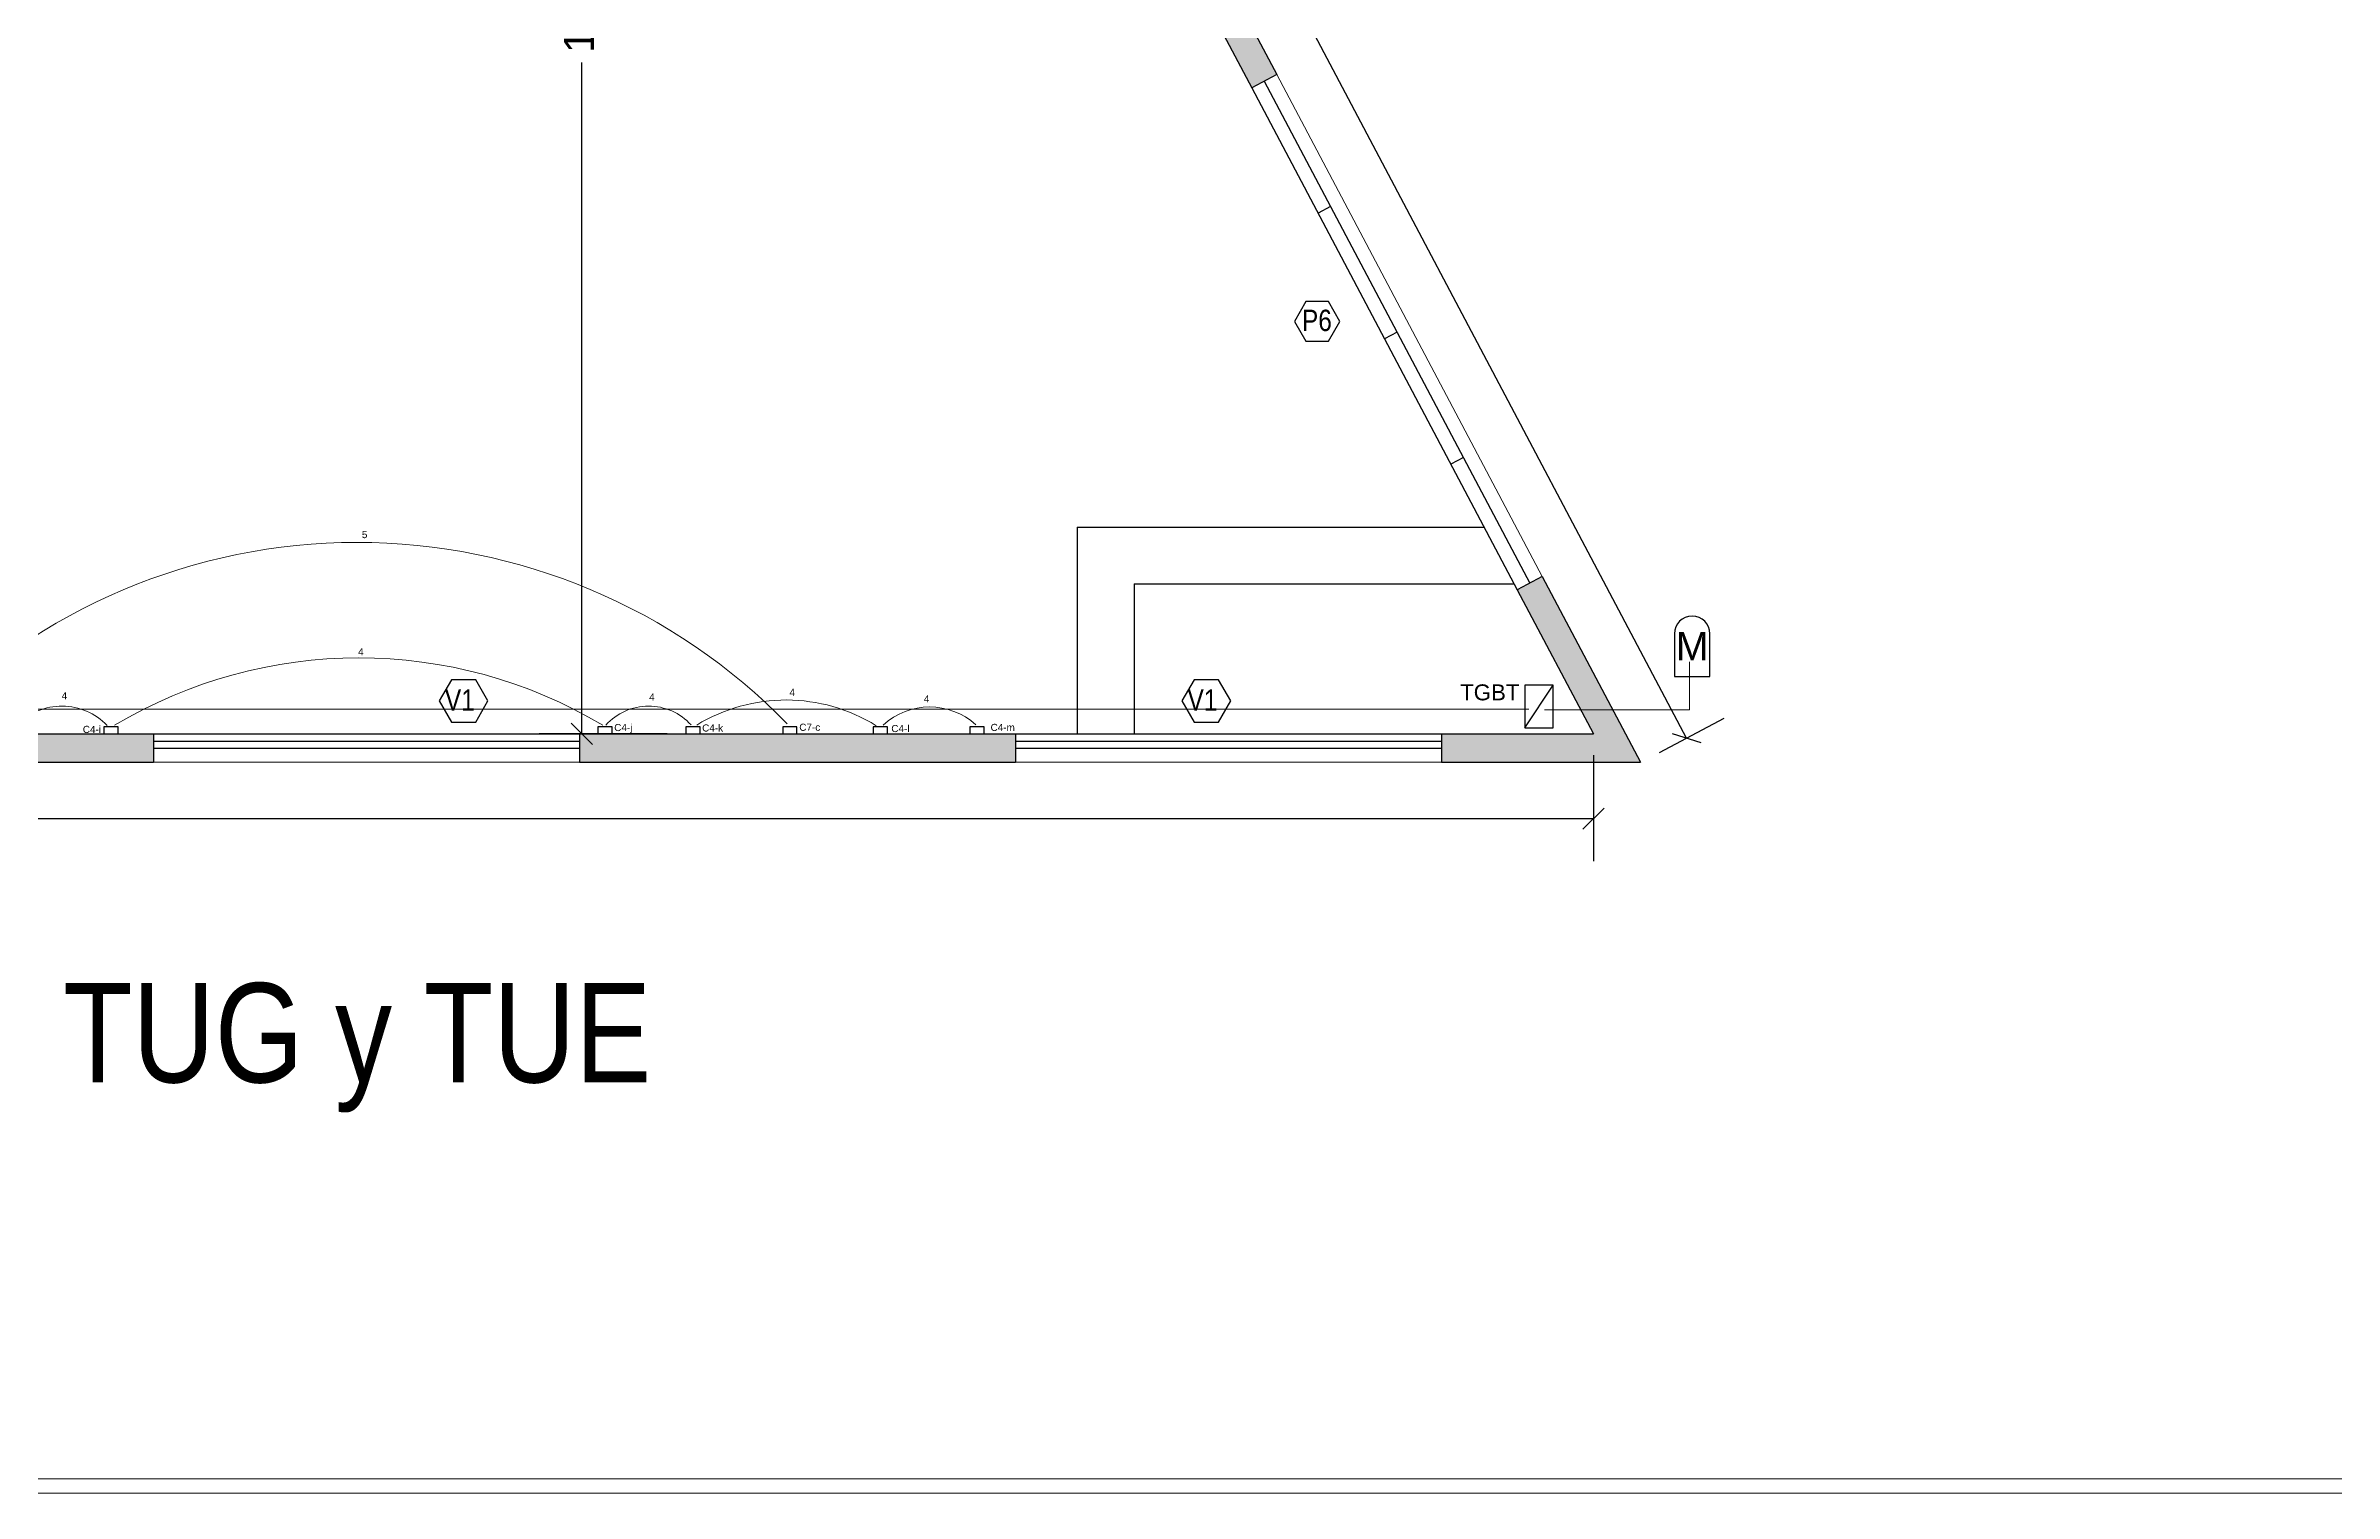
# Model space of a CAD drawing. Header units: millimetres. Extents: x 569 to 671, y 232 to 291.
# Drawn here: x 594.61 to 610.72, y 231.64 to 241.84 of the extents above; entities that cross this region are included whole.
import ezdxf

# ---------------------------------------------------------------- set-up
doc = ezdxf.new("R2010")
doc.units = ezdxf.units.MM
doc.layers.add('0-IE-Acometica Medidores', color=1, linetype='Continuous', true_color=0xff0000)
for name, color, linetype in [('01', 1, 'Continuous'), ('Muros', 1, 'Continuous'), ('Texto', 241, 'Continuous'), ('Vista', 4, 'Continuous')]:
    doc.layers.add(name, color=color, linetype=linetype)
for name, color, linetype, lineweight in [('Cotas', 9, 'Continuous', 13), ('MARCO', 130, 'Continuous', 15), ('Mobiliario', 84, 'Continuous', 18), ('Piso', 254, 'Continuous', 13)]:
    doc.layers.add(name, color=color, linetype=linetype, lineweight=lineweight)
doc.styles.add('arial', font='arial.ttf', dxfattribs={"height": 0.15})
doc.styles.add('CARATULA', font='arial.ttf')
doc.styles.add('Cecilia-3', font='ARIALN.TTF', dxfattribs={"height": 0.04})
doc.styles.get("Standard").update_dxf_attribs({"font": 'arial.ttf'})
doc.styles.add('TEXTO 50', font='swiss.ttf', dxfattribs={"height": 0.095})
doc.dimstyles.new('Seba', dxfattribs={"dimscale": 0.3, "dimtxt": 0.7, "dimasz": 0.5, "dimexe": 1, "dimexo": 0.5, "dimgap": 0.3, "dimtad": 0, "dimzin": 1, "dimtxsty": 'CARATULA', "dimblk": 'OBLIQUE', "dimcen": 0.5, "dimclrd": 256, "dimclre": 256, "dimadec": 0, "dimazin": 0, "dimtm": 1e-09, "dimtfac": 1, "dimtmove": 0, "dimatfit": 3, "dimldrblk": 'OBLIQUE', "dimfxl": 1.25, "dimarcsym": 1})

# ---------------------------------------------------------------- blocks, each defined once
blk = doc.blocks.new('_Oblique')
at = {"color": 0, "linetype": 'ByBlock', "lineweight": -2}
blk.add_line((-0.5, -0.5), (0.5, 0.5), dxfattribs=at)
blk = doc.blocks.new('*D304')
at = {"layer": 'Cotas', "lineweight": -2, "transparency": 16777216}
for p, q in [((581.682, 236.84), (581.682, 236.093)), ((605.505, 236.84), (605.505, 236.093)), ((581.682, 236.393), (593.148, 236.393)), ((605.505, 236.393), (594.038, 236.393))]:
    blk.add_line(p, q, dxfattribs=at)
at = {"layer": 'Defpoints', "color": 0, "transparency": 16777216}
for p in [(581.682, 236.99), (605.505, 236.99), (581.682, 236.393)]:
    blk.add_point(p, dxfattribs=at)
at = {"layer": 'Cotas', "lineweight": -2, "transparency": 16777216, "xscale": 0.15, "yscale": 0.15, "zscale": 0.15}
for p, rotation in [((581.682, 236.393), 180.0000000000016), ((605.505, 236.393), 1.598721155460225e-12)]:
    blk.add_blockref('_Oblique', p, dxfattribs=dict(at, rotation=rotation))
at = {"layer": 'Cotas', "color": 0, "transparency": 16777216, "insert": (593.593, 236.393), "char_height": 0.21, "attachment_point": 5, "style": 'CARATULA'}
blk.add_mtext('23,82', dxfattribs=at)
blk = doc.blocks.new('*D305')
at = {"layer": 'Cotas', "lineweight": -2, "transparency": 16777216}
for p, q in [((598.983, 247.59), (598.081, 247.59)), ((598.381, 247.59), (598.381, 242.588)), ((598.381, 236.99), (598.381, 241.72)), ((598.983, 236.99), (598.081, 236.99))]:
    blk.add_line(p, q, dxfattribs=at)
at = {"layer": 'Defpoints', "color": 0, "transparency": 16777216}
for p in [(599.133, 247.59), (598.381, 236.99), (599.133, 236.99)]:
    blk.add_point(p, dxfattribs=at)
at = {"layer": 'Cotas', "lineweight": -2, "transparency": 16777216, "xscale": 0.15, "yscale": 0.15, "zscale": 0.15}
for p, rotation in [((598.381, 247.59), 90), ((598.381, 236.99), 270)]:
    blk.add_blockref('_Oblique', p, dxfattribs=dict(at, rotation=rotation))
at = {"layer": 'Cotas', "color": 0, "transparency": 16777216, "insert": (598.381, 242.154), "char_height": 0.21, "attachment_point": 5, "rotation": 90, "style": 'CARATULA'}
blk.add_mtext('10,60', dxfattribs=at)
blk = doc.blocks.new('*D316')
at = {"layer": 'Cotas', "lineweight": -2, "transparency": 16777216}
for p, q in [((600.154, 247.86), (600.61, 248.101)), ((600.345, 247.961), (603.05, 242.845)), ((606.16, 236.961), (603.456, 242.077)), ((605.969, 236.86), (606.426, 237.101))]:
    blk.add_line(p, q, dxfattribs=at)
at = {"layer": 'Defpoints', "color": 0, "transparency": 16777216}
for p in [(600.021, 247.79), (606.16, 236.961), (605.837, 236.79)]:
    blk.add_point(p, dxfattribs=at)
at = {"layer": 'Cotas', "lineweight": -2, "transparency": 16777216, "xscale": 0.15, "yscale": 0.15, "zscale": 0.15}
for p, rotation in [((600.345, 247.961), 117.8639156463303), ((606.16, 236.961), 297.8639156463303)]:
    blk.add_blockref('_Oblique', p, dxfattribs=dict(at, rotation=rotation))
at = {"layer": 'Cotas', "color": 0, "transparency": 16777216, "insert": (603.253, 242.461), "char_height": 0.21, "attachment_point": 5, "rotation": 297.8639, "style": 'CARATULA'}
blk.add_mtext('12,44', dxfattribs=at)
blk = doc.blocks.new('Medidor')
blk.add_lwpolyline([(0.125, 0.0875, 1), (-0.125, 0.0875), (-0.125, -0.2125), (0.125, -0.2125)], format="xyb", close=True)
at = {"insert": (0, 0), "char_height": 0.2, "width": 0.231669, "attachment_point": 5, "style": 'TEXTO 50'}
blk.add_mtext('M', dxfattribs=at)

msp = doc.modelspace()

# ---------------------------------------------------------------- hatches: boundary and pattern name
at = {"layer": 'Muros'}
h = msp.add_hatch(color=256, dxfattribs=at)
h.dxf.hatch_style = 1
h.paths.add_polyline_path([(600.021, 247.79), (598.366, 247.79), (598.366, 247.59), (599.901, 247.59), (600.536, 246.388), (600.713, 246.482)])
h.paths.add_polyline_path([(595.366, 247.79), (592.291, 247.79), (592.291, 247.59), (595.366, 247.59)])
h.paths.add_polyline_path([(589.291, 247.79), (586.582, 247.79), (586.217, 247.79), (586.217, 247.59), (586.582, 247.59), (589.291, 247.59)])
h.paths.add_polyline_path([(602.583, 242.945), (602.406, 242.852), (603.099, 241.541), (603.275, 241.635)])
h.paths.add_polyline_path([(605.145, 238.098), (604.968, 238.005), (605.505, 236.99), (604.436, 236.99), (604.436, 236.79), (605.837, 236.79)])
h.paths.add_polyline_path([(601.436, 236.99), (598.366, 236.99), (598.366, 236.79), (601.436, 236.79)])
h.paths.add_polyline_path([(595.366, 236.99), (592.291, 236.99), (592.291, 236.79), (595.366, 236.79)])
h.paths.add_polyline_path([(589.291, 236.99), (586.582, 236.99), (586.217, 236.99), (586.217, 236.79), (586.582, 236.79), (589.291, 236.79)])
h.paths.add_polyline_path([(600.151, 242.29, 1), (599.651, 242.29, 1)])
h.paths.add_polyline_path([(594.081, 242.29, 1), (593.581, 242.29, 1)])
h.paths.add_polyline_path([(588.002, 242.29, 1), (587.502, 242.29, 1)])
h.paths.add_polyline_path([(583.217, 236.99), (581.682, 236.99), (581.682, 238.29), (581.482, 238.29), (581.482, 236.99), (581.082, 236.99), (581.082, 236.79), (583.217, 236.79)])
h.paths.add_polyline_path([(581.682, 241.09), (576.782, 241.09), (576.782, 240.89), (578.482, 240.89), (578.482, 236.99), (577.782, 236.99), (577.782, 236.79), (578.682, 236.79), (578.682, 240.89), (581.482, 240.89), (581.482, 239.79), (581.682, 239.79)])
h.paths.add_polyline_path([(575.882, 237.79), (576.782, 237.79), (576.782, 237.69), (576.882, 237.69), (576.882, 237.89), (575.882, 237.89), (575.882, 238.69), (576.782, 238.69), (576.782, 238.59), (576.882, 238.59), (576.882, 238.79), (575.882, 238.79), (575.882, 239.59), (576.882, 239.59), (576.882, 239.69), (575.882, 239.69), (575.882, 241.49), (575.682, 241.49), (575.682, 236.79), (576.582, 236.79), (576.582, 236.99), (575.882, 236.99)])
h.paths.add_polyline_path([(579.382, 243.69), (578.682, 243.69), (578.682, 245.49), (580.282, 245.49), (580.282, 243.49), (580.682, 243.49), (580.682, 243.69), (580.482, 243.69), (580.482, 245.69), (578.682, 245.69), (578.682, 247.59), (579.082, 247.59), (579.082, 247.79), (577.782, 247.79), (577.782, 247.59), (578.482, 247.59), (578.482, 243.69), (576.782, 243.69), (576.782, 243.49), (579.382, 243.49)])
h.paths.add_polyline_path([(581.682, 247.59), (583.217, 247.59), (583.217, 247.79), (581.482, 247.79), (581.482, 243.49), (581.682, 243.49)])
h.paths.add_polyline_path([(580.682, 247.79), (580.282, 247.79), (580.282, 247.59), (580.682, 247.59)])
h.paths.add_polyline_path([(576.582, 247.79), (575.682, 247.79), (575.682, 243.29), (575.882, 243.29), (575.882, 244.89), (576.882, 244.89), (576.882, 245.09), (576.782, 245.09), (576.782, 244.99), (575.882, 244.99), (575.882, 245.79), (576.882, 245.79), (576.882, 245.99), (576.782, 245.99), (576.782, 245.89), (575.882, 245.89), (575.882, 246.69), (576.882, 246.69), (576.882, 246.89), (576.782, 246.89), (576.782, 246.79), (575.882, 246.79), (575.882, 247.59), (576.582, 247.59)])

# ---------------------------------------------------------------- linework, layer by layer
msp.add_line((605.022, 237.034), (605.222, 237.334))
at = {"color": 7, "true_color": 0xffffff}
for p, q in [((595.117, 237.04), (595.017, 237.04)), ((595.017, 237.04), (595.017, 236.99)), ((595.117, 236.99), (595.117, 237.04)), ((598.595, 237.04), (598.495, 237.04)), ((598.495, 237.04), (598.495, 236.99)), ((598.595, 236.99), (598.595, 237.04)), ((599.215, 237.04), (599.115, 237.04)), ((599.115, 237.04), (599.115, 236.99)), ((599.215, 236.99), (599.215, 237.04)), ((600.534, 237.04), (600.434, 237.04)), ((600.434, 237.04), (600.434, 236.99)), ((600.534, 236.99), (600.534, 237.04)), ((601.215, 237.04), (601.115, 237.04)), ((601.115, 237.04), (601.115, 236.99)), ((601.215, 236.99), (601.215, 237.04)), ((595.017, 236.99), (595.067, 236.99)), ((595.067, 236.99), (595.117, 236.99)), ((598.495, 236.99), (598.545, 236.99)), ((598.545, 236.99), (598.595, 236.99)), ((599.115, 236.99), (599.165, 236.99)), ((599.165, 236.99), (599.215, 236.99)), ((600.434, 236.99), (600.484, 236.99)), ((600.484, 236.99), (600.534, 236.99)), ((601.115, 236.99), (601.165, 236.99)), ((601.165, 236.99), (601.215, 236.99))]:
    msp.add_line(p, q, dxfattribs=at)
at = {"color": 4}
for p, q in [((599.896, 237.04), (599.796, 237.04)), ((599.796, 237.04), (599.796, 236.99)), ((599.896, 236.99), (599.896, 237.04)), ((599.796, 236.99), (599.846, 236.99)), ((599.846, 236.99), (599.896, 236.99))]:
    msp.add_line(p, q, dxfattribs=at)
msp.add_lwpolyline([(605.022, 237.034), (605.222, 237.034), (605.222, 237.334), (605.022, 237.334)], close=True)
at = {"layer": 'Cotas', "color": 0}
for p, q in [((606.182, 237.159), (606.182, 237.497)), ((605.05, 237.165), (581.939, 237.165)), ((605.161, 237.159), (606.182, 237.159))]:
    msp.add_line(p, q, dxfattribs=at)
at = {"layer": 'Cotas', "color": 4}
msp.add_arc((596.8, 234.11), 4.229, 44.2629, 135.8439, dxfattribs=at)
at = {"layer": 'Cotas', "color": 3}
for centre, radius, start, end in [((596.811, 234.176), 3.35, 59.1385, 120.8917), ((599.819, 236.022), 1.207, 58.2252, 121.3559), ((594.72, 236.742), 0.444, 44.0102, 135.0268), ((598.852, 236.782), 0.404, 42.2906, 138.1546), ((600.831, 236.697), 0.483, 47.6631, 132.5747)]:
    msp.add_arc(centre, radius, start, end, dxfattribs=at)
at = {"layer": 'MARCO'}
msp.add_lwpolyline([(569.247, 231.642), (671.197, 231.642), (671.197, 290.842), (569.247, 290.842)], dxfattribs=at)
msp.add_lwpolyline([(569.347, 231.742), (671.097, 231.742), (671.097, 290.742), (569.347, 290.742)], close=True, dxfattribs=at)
at = {"layer": 'Mobiliario'}
for p, q in [((595.366, 236.79), (598.366, 236.79)), ((601.436, 236.79), (604.436, 236.79))]:
    msp.add_line(p, q, dxfattribs=at)
at = {"layer": 'Muros'}
for p, q in [((602.406, 242.852), (603.099, 241.541)), ((602.583, 242.945), (603.275, 241.635)), ((603.275, 241.635), (603.099, 241.541)), ((605.145, 238.098), (604.968, 238.005)), ((604.968, 238.005), (605.505, 236.99)), ((605.145, 238.098), (605.837, 236.79)), ((595.366, 236.99), (595.366, 236.79)), ((598.366, 236.99), (598.366, 236.79)), ((601.436, 236.99), (601.436, 236.79)), ((604.436, 236.99), (604.436, 236.79))]:
    msp.add_line(p, q, dxfattribs=at)
at = {"layer": 'Muros', "ltscale": 0.01}
for p, q in [((592.291, 236.99), (595.366, 236.99)), ((598.366, 236.99), (601.436, 236.99)), ((604.436, 236.99), (605.505, 236.99)), ((592.291, 236.79), (595.366, 236.79)), ((598.366, 236.79), (601.436, 236.79)), ((604.436, 236.79), (605.837, 236.79))]:
    msp.add_line(p, q, dxfattribs=at)
at = {"layer": 'Piso'}
msp.add_line((603.275, 241.635), (605.145, 238.098), dxfattribs=at)
at = {"layer": 'Texto'}
for p, q in [((603.187, 241.588), (605.057, 238.052)), ((603.099, 241.541), (604.968, 238.005)), ((595.366, 236.99), (598.366, 236.99)), ((595.366, 236.89), (598.366, 236.89)), ((601.436, 236.99), (604.436, 236.99)), ((601.436, 236.89), (604.436, 236.89))]:
    msp.add_line(p, q, dxfattribs=at)
at = {"layer": 'Vista'}
for p, q in [((603.654, 240.704), (603.566, 240.657)), ((604.122, 239.82), (604.033, 239.773)), ((604.589, 238.936), (604.501, 238.889)), ((601.87, 238.447), (604.734, 238.447)), ((601.87, 238.447), (601.87, 236.99)), ((602.27, 238.047), (604.946, 238.047)), ((602.27, 238.047), (602.27, 236.99)), ((601.87, 237.79), (601.87, 236.99)), ((595.366, 236.94), (598.366, 236.94)), ((595.366, 236.89), (598.366, 236.89)), ((601.436, 236.94), (604.436, 236.94)), ((601.436, 236.89), (604.436, 236.89))]:
    msp.add_line(p, q, dxfattribs=at)
for points in [[(603.64, 240.035), (603.479, 240.035), (603.399, 239.896), (603.479, 239.757), (603.64, 239.757), (603.72, 239.896)], [(597.635, 237.371), (597.463, 237.371), (597.378, 237.222), (597.463, 237.073), (597.635, 237.073), (597.721, 237.222)], [(602.865, 237.371), (602.693, 237.371), (602.607, 237.222), (602.693, 237.073), (602.865, 237.073), (602.951, 237.222)]]:
    msp.add_lwpolyline(points, close=True, dxfattribs=at)

# ---------------------------------------------------------------- block references
at = {"layer": '0-IE-Acometica Medidores'}
msp.add_blockref('Medidor', (606.2, 237.608), dxfattribs=at)

# ---------------------------------------------------------------- texts
at = {"color": 3, "char_height": 0.05, "attachment_point": 1}
for s, insert in [('{\\C4;5}', (596.833, 238.419)), ('4', (596.807, 237.594)), ('4', (594.719, 237.284)), ('4', (598.856, 237.275)), ('4', (599.844, 237.308)), ('4', (600.79, 237.262)), ('C4-i', (594.868, 237.047)), ('C4-j', (598.61, 237.06)), ('C4-k', (599.229, 237.057)), ('{\\C4;C7-c}', (599.913, 237.062)), ('C4-l', (600.561, 237.053)), ('C4-m', (601.26, 237.061))]:
    msp.add_mtext_dynamic_manual_height_columns(s, width=0.22809, gutter_width=12.5, heights=[0], dxfattribs=dict(at, insert=insert))
at = {"layer": '01', "insert": (604.566, 237.339), "char_height": 0.1123, "width": 0.88197, "attachment_point": 1, "style": 'arial'}
msp.add_mtext('TGBT', dxfattribs=at)
at = {"layer": 'Texto', "attachment_point": 1, "style": 'Cecilia-3'}
for s, insert, char_height, width in [(' P6', (603.405, 239.978), 0.15, 0.79439), (' V1', (597.37, 237.304), 0.15, 0.79439), (' V1', (602.599, 237.304), 0.15, 0.79439), ('Figura 2: Planta Baja con Circuitos de TUG y TUE', (581.045, 235.235), 0.7, 19.00312)]:
    msp.add_mtext(s, dxfattribs=dict(at, insert=insert, char_height=char_height, width=width))

# ---------------------------------------------------------------- dimensions: what is measured, and where the dimension line sits
at = {"layer": 'Cotas'}
dim = msp.add_aligned_dim(p1=(600.021, 247.79), p2=(605.837, 236.79), distance=0.366, dimstyle='Seba', dxfattribs=at)
dim.commit()
dim.dimension.update_dxf_attribs({"geometry": '*D316', "text_midpoint": (603.253, 242.461)})
for base, p1, p2, angle, picture, middle in [((598.381, 236.99), (599.133, 247.59), (599.133, 236.99), 270, '*D305', (598.381, 242.154)), ((581.682, 236.393), (605.505, 236.99), (581.682, 236.99), 180, '*D304', (593.593, 236.393))]:
    dim = msp.add_linear_dim(base=base, p1=p1, p2=p2, angle=angle, dimstyle='Seba', dxfattribs=at)
    dim.commit()
    dim.dimension.update_dxf_attribs({"geometry": picture, "text_midpoint": middle, "dimtype": 161})

doc.saveas('drawing.dxf')
